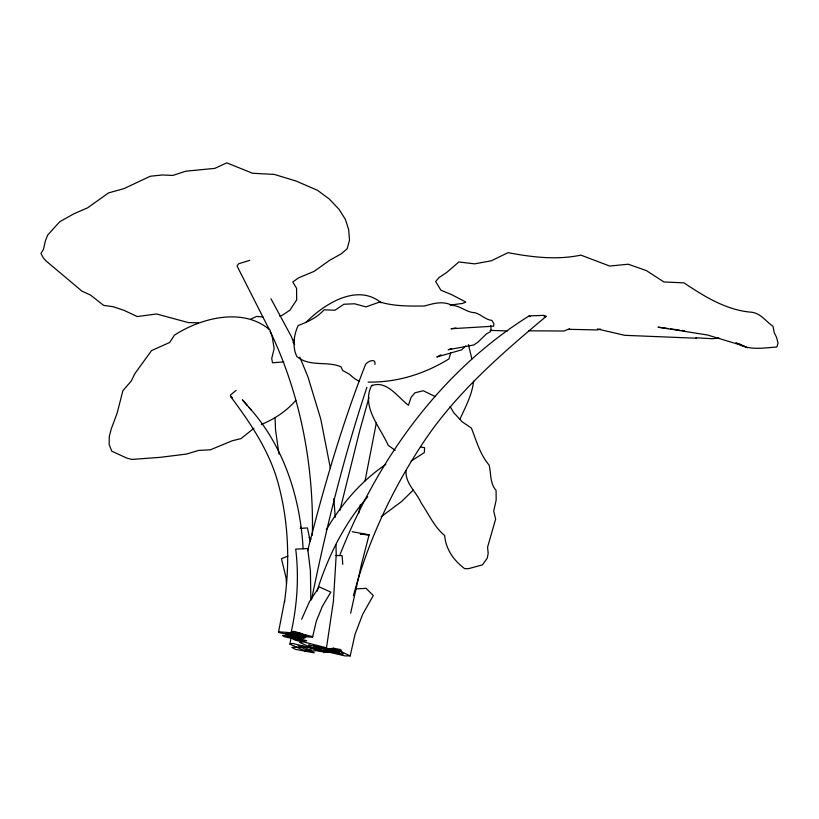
<?xml version="1.0" encoding="UTF-8"?>
<svg xmlns="http://www.w3.org/2000/svg" width="819" height="819" viewBox="0 0 819 819"><rect width="100%" height="100%" fill="white"/><g stroke="black" fill="none" stroke-linecap="round" stroke-linejoin="round"><path stroke-width="1.23" d="M278.962 454.054L275.501 429.545L275.082 418.11M312.367 535.206C313.841 465.356 300.44 394.502 270.157 331.357M310.851 600.46L310.421 570.761L307.698 548.576L295.71 549.119C299.078 576.607 297.225 604.586 291.318 631.592L297.399 636.076L307.145 635.718L294.574 631.469L291.318 631.592M490.776 325.43L491.072 330.313L490.284 331.767L486.517 333.845L477.897 342.178L473.791 344.983L448.167 349.744L451.648 348.566M326.494 647.819L303.368 641.891L299.519 642.393L314.762 649.242L326.494 647.819L333.415 601.228L336.22 554.698L335.954 544.727M289.926 644.103L292.537 643.376L312.725 648.679L304.709 650.767L289.926 644.103L291.032 638.052M358.763 513.155L360.452 504.443M365.018 481.019L376.3 423.106M278.429 631.777L291.503 632.77L296.652 636.793L278.47 632.329L284.582 600.849L284.51 601.699C289.865 563.185 288.759 523.669 278.869 485.954C270.424 452.518 251.054 423.812 230.641 396.591L230.61 394.901L236.087 390.376M350.645 613.216L361.394 564.608L369.113 534.817L352.19 531.695M473.638 381.132C472.082 394.86 465.468 407.023 459.838 419.389M311.599 599.375C326.177 527.764 343.837 456.685 366.912 387.305M350.215 655.886L339.701 651.013L324.375 651.125L345.075 655.906L350.215 655.886L355.026 634.315L362.766 614.127L373.28 595.597L366.093 588.339L355.528 588.933M312.776 636.691L297.727 633.036L300.358 636.598L312.541 637.192L316.308 621.222L322.348 606.316L330.835 592.106L319.215 586.906L309.51 601.525L301.658 619.246M339.865 510.585L359.674 430.855L368.97 397.614M307.616 550.737C323.648 487.663 341.769 424.969 365.591 364.353C367.598 361.363 376.136 357.493 374.907 364.496M450.726 352.805L449.017 358.865C424.539 374.017 396.928 382.545 368.079 382.104M353.439 595.679C367.762 541.646 391.717 490.479 422.409 443.837C455.292 393.826 500.655 354.473 546.16 316.369L544.062 315.366L529.156 315.899C441.042 370.802 377.733 458.947 340.049 554.596M317.035 591.164C327.743 556.971 344 523.873 367.731 496.805M293.028 342.557L294.584 339.168M326.259 529.842C341.308 504.34 361.118 481.06 385.78 464.445M295.874 400.307C286.804 410.851 274.406 419.185 261.333 424.467M411.107 461.107L424.365 452.518L424.611 447.717L421.058 447.072M413.247 490.1L401.801 501.33L381.152 516.748M465.724 345.874L461.629 349.856L436.814 357.012L441.083 354.781M305.927 322.451C324.078 304.105 357.084 282.852 381.224 302.795M253.9 428.235L241.093 438.585L232.146 440.806L210.483 449.785L198.454 450.45L186.466 454.064L160.176 457.34L131.859 459.428L126.73 458.056L111.793 451.208L109.173 444.604L109.296 436.527L111.149 429.248L117.117 413.196L122.901 390.643L131.214 381.06L134.848 373.659L151.525 350.593L169.676 342.485L174.386 335.176C201.279 317.782 243.253 307.002 269.922 329.996L272.307 337.07L274.15 348.648L271.724 358.466L272.471 362.776L283.712 361.896M546.14 316.39L544.113 316.922M250.768 319.093L256.562 316.441L262.868 316.943M569.563 328.706L563.984 331.019L528.705 330.815M287.93 556.029L281.449 558.742L286.066 577.702L286.486 583.978M600.491 329.095L596.969 329.944L569.205 329.32M279.596 316.001L281.859 315.53L289.936 310.176L296.673 299.877L296.58 288.298L292.782 281.961L298.72 277.784L314.076 271.386L329.596 260.319L341.267 253.808L347.154 248.781L349.518 240.09L348.638 229.422L345.301 219.246L339.025 209.285L329.299 199.027L317.393 190.223L296.068 181.06L274.355 174.427L252.518 173.249L226.802 162.858L214.783 168.376L185.708 171.202L172.829 175.43L162.367 174.969L150.276 176.239L123.986 188.626L108.528 192.915L87.623 207.831L74.089 213.677L59.705 221.754L47.697 235.053L45.403 240.684L43.509 249.181L40.95 253.552L43.335 257.842L45.526 260.493L82.002 291.195L90.52 295.055L103.603 305.385L112.879 306.664L123.741 310.227L137.254 316.564L156.562 313.974L188.503 322.625L198.403 322.819M249.734 260.36L238.657 263.759L237.019 265.919L269.041 329.105M455.937 327.979L451.023 328.757L493.652 326.187L493.898 323.7L491.809 320.393C485.36 319.738 481.081 314.342 474.897 312.704C466.349 312.551 460.421 305.528 451.965 305.415C443.263 300.553 433.21 303.521 424.273 306.05C409.377 306.071 394.236 306.419 379.842 301.955L366.021 306.89L354.617 303.788L343.898 304.248L335.032 310.206L324.109 309.838C317.004 317.629 307.698 321.939 298.136 325.532C293.826 335.186 292.127 346.56 296.806 356.419C309.357 367.27 327.016 360.759 340.96 366.769L342.67 370.464L349.242 374.14L354.647 378.726L359.039 381.152M718.795 337.878L712.827 338.738L695.915 337.797M450.112 305.077L462.53 303.439L465.776 302.057L452.027 294.83L440.827 290.131L435.688 281.501L439.076 277.528L446.631 272.522L458.865 261.957L474.621 263.851L491.359 260.78L507.985 252.672C532.104 257.176 556.48 260.237 580.886 255.129L609.684 266.042L628.234 264.22L646.386 270.598L663.912 281.951L683.998 282.862C704.391 296.55 726.822 310.442 751.873 312.244C761.138 313.626 765.806 321.427 773.013 326.259L774.242 332.76L776.463 337.193L778.05 342.977L776.883 347C763.134 347.921 748.218 350.982 736.086 342.557M300.143 528.368L307.412 527.938L310.309 541.369M325.921 652.006L341.021 651.637L340.325 650.788M335.79 555.528L342.117 555.63L342.772 564.332M507.565 330.948L490.079 330.364M696.375 338.227L624.641 335.319L597.368 328.962M668.15 328.542L658.005 327.17L707.319 334.971L744.021 346.017M670.689 328.88L679.555 330.088M682.094 330.426L684.633 330.774M339.332 650.429L313.452 646.211L324.662 652.037M738.195 343.386L747.389 347.799M435.206 396.57L423.239 390.735L414.916 392.813L411.097 397.317L408.476 405.262C397.86 397.399 386.742 379.699 371.498 385.769C361.046 406.777 380.262 427.098 388.226 445.382L395.249 450.348M230.641 396.591L232.463 397.778M309.05 537.663L311.025 539.137M529.156 315.899L530.036 316.707M242.485 399.918L247.277 405.415M248.874 407.258C283.661 445.7 300.348 497.573 303.091 548.689M242.578 400.061L251.505 410.37M300.358 526.771L301.699 528.654M450.081 406.48L453.644 412.52L461.977 421.672L471.355 428.05C476.494 440.817 479.944 454.381 489.138 465.11C491.216 473.72 489.752 483.343 496.089 490.397L496.16 500.133L493.703 511.128L495.638 519.103L487.571 547.184L488.185 553.398L487.223 558.261L482.36 564.905L468.448 568.683L464.649 568.642C453.818 560.565 445.792 549.262 444.666 535.534C434.05 526.822 428.818 514.035 421.222 503.061C416.482 491.973 405.139 483.63 406.009 470.567M270.987 298.781L291.298 336.466L294.625 344.523M299.846 357.176L307.913 376.73L320.772 419.133L330.395 468.273M468.437 344.656L471.898 358.998M372.102 385.094L372.215 385.657M333.845 498.495L335.227 517.301M332.319 649.876L332.309 649.928C324.078 653.849 314.895 651.207 308.64 644.973L332.319 649.876M288.216 633.906L304.218 637.663L302.139 633.752L299.621 632.995L296.744 632.514L288.227 633.906M296.509 633.609L285.565 633.701L301.556 637.878L305.211 637.878L296.519 633.619M289.117 633.292L290.008 634.52L303.747 637.878L301.197 634.182L289.117 633.292M315.561 646.57L313.82 646.887L324.426 652.364L339.731 652.057L318.888 646.764L315.561 646.57M333.415 648.208L321.591 650.091L343.12 654.197L340.694 649.6L333.415 648.208M293.96 635.349L286.896 636.353L302.713 640.212L299.273 636.65L293.96 635.349M306.603 640.683C301.085 641.574 294.461 641.727 290.806 636.67L306.603 640.683M321.058 650.419L308.599 651.228L298.218 645.495L317.639 648.494L321.058 650.419M304.033 646.959L291.861 647.368L295.321 649.324L314.281 652.866L304.033 646.959M363.564 534.387L360.34 534.203L369.113 534.817L363.564 534.387M294.727 636.578L282.586 635.503L284.91 636.834L301.617 640.55L294.727 636.578"/></g></svg>
